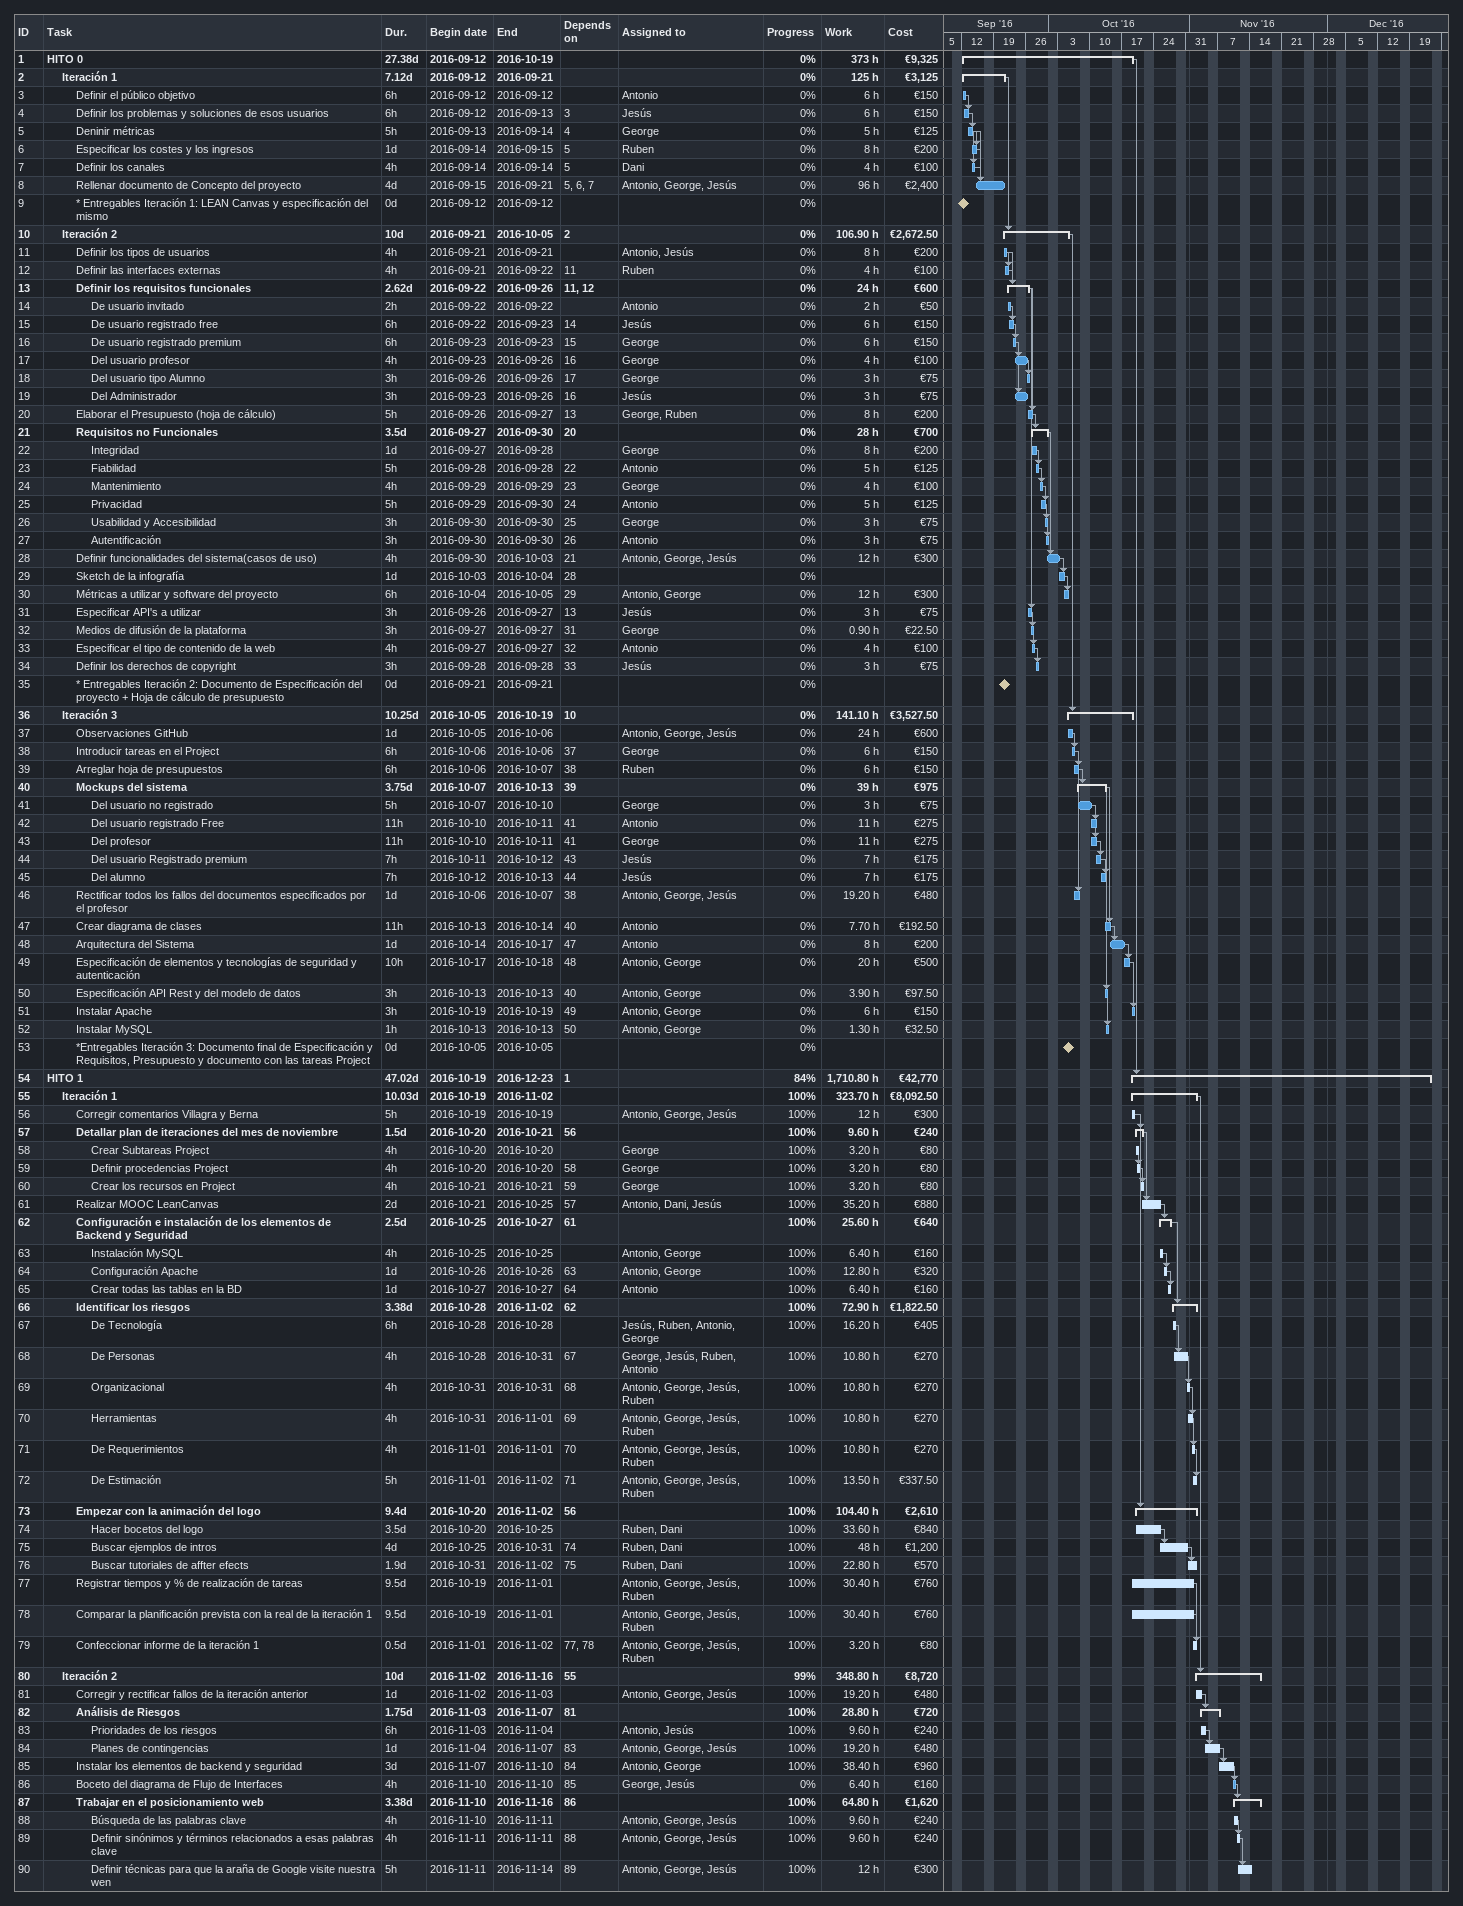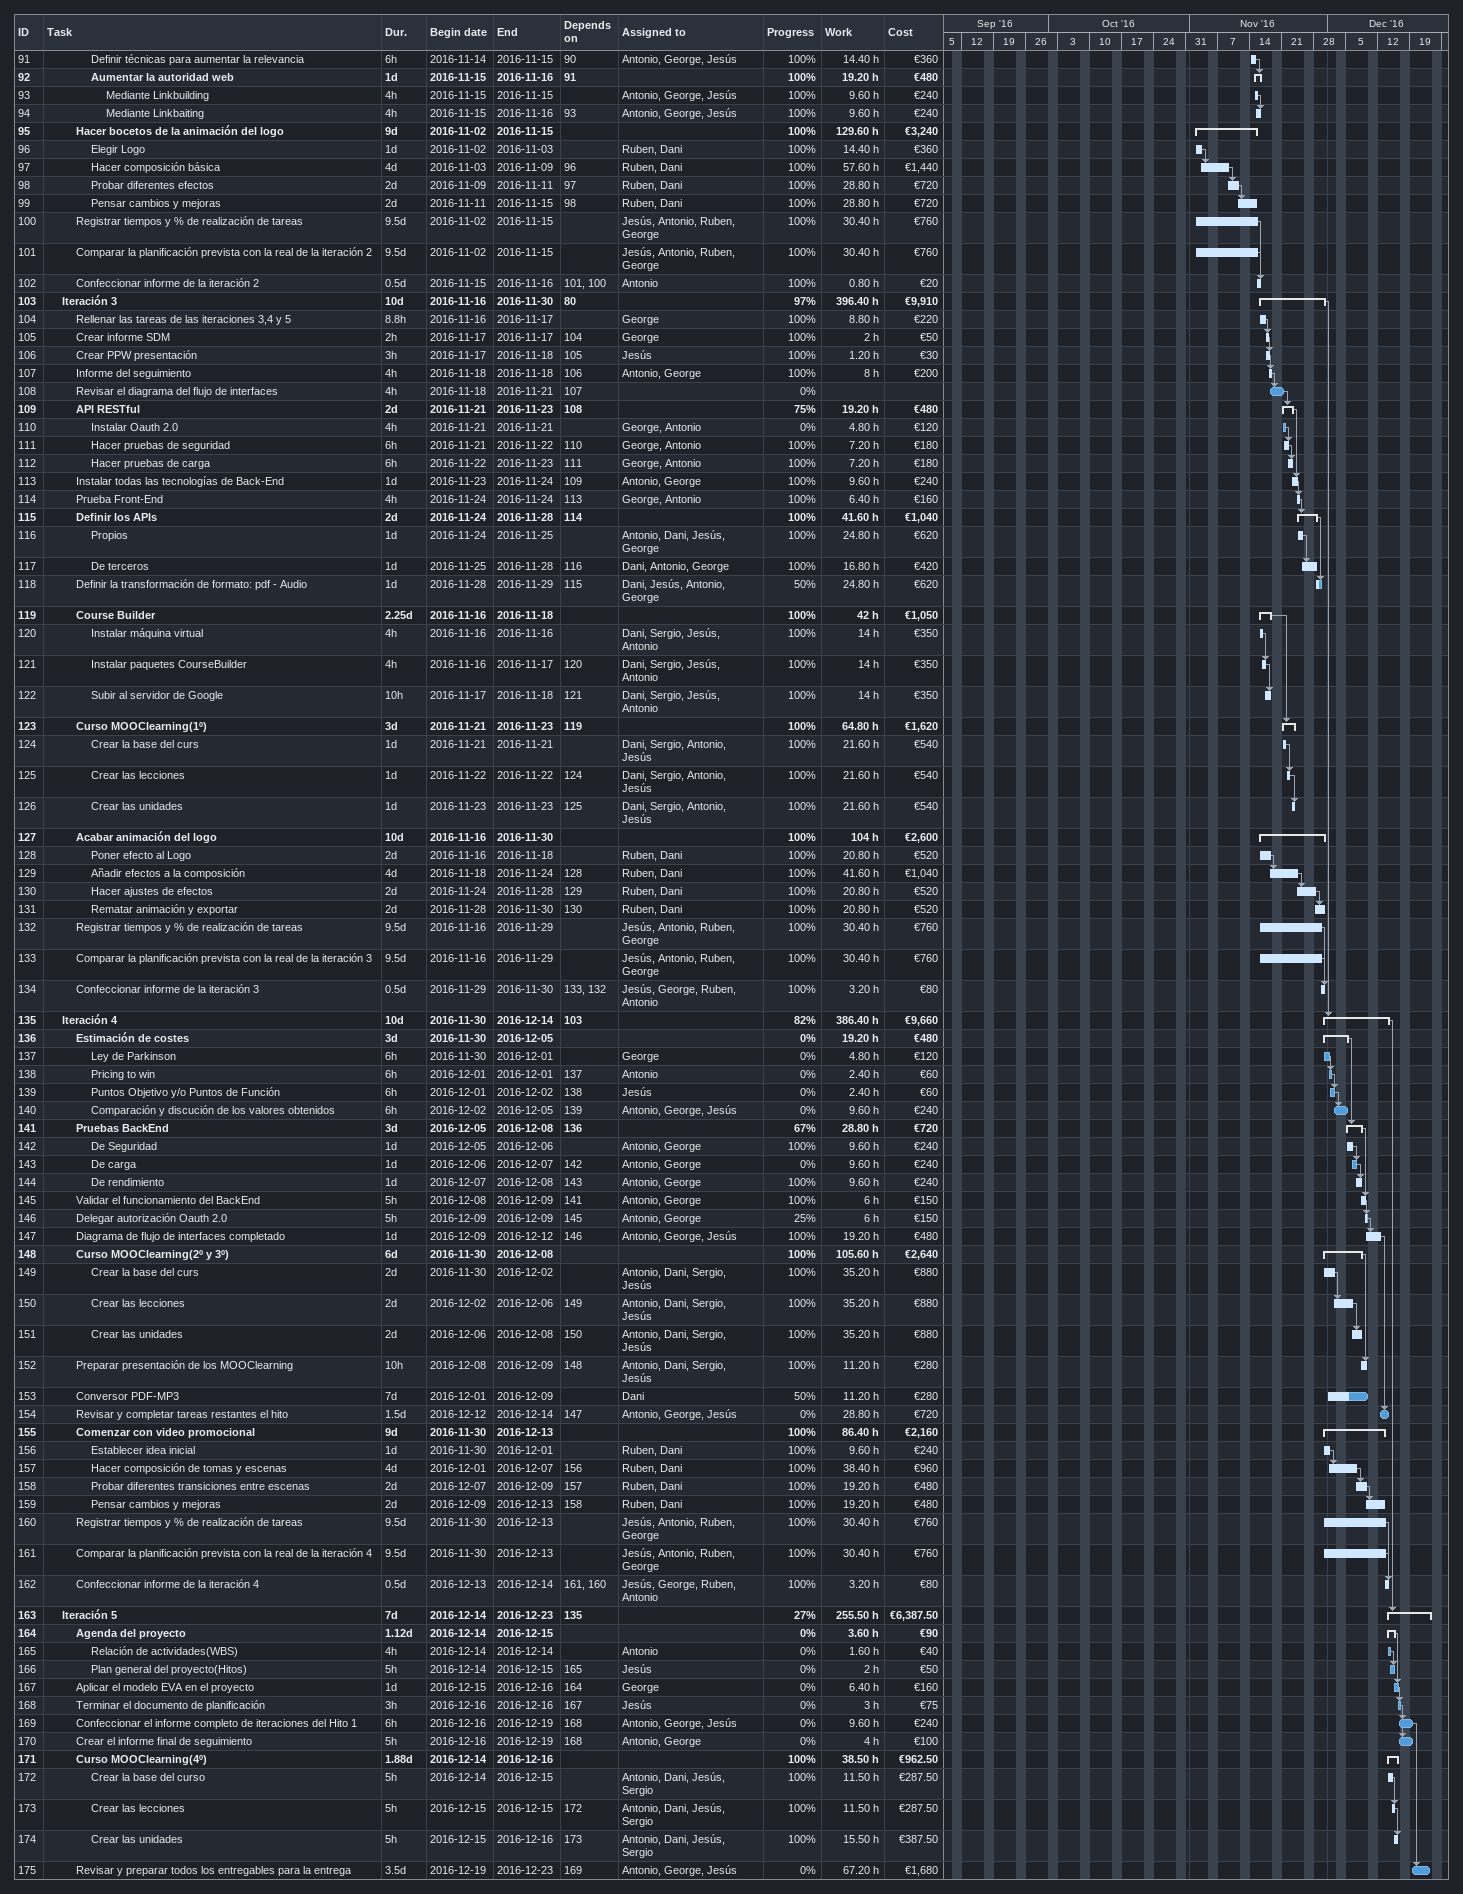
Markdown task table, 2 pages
| ID | Level | Task | Duration | Start | Finish | Predecessors | Resources | % complete | Work (h) | Cost (€) |
|---|---|---|---|---|---|---|---|---|---|---|
| 1 | 1 | **HITO 0** | 27.38d | 2016-09-12 | 2016-10-19 |  |  | 0 | 373 | 9325 |
| 2 | 2 | **Iteración 1** | 7.12d | 2016-09-12 | 2016-09-21 |  |  | 0 | 125 | 3125 |
| 3 | 3 | Definir el público objetivo | 6h | 2016-09-12 | 2016-09-12 |  | Antonio | 0 | 6 | 150 |
| 4 | 3 | Definir los problemas y soluciones de esos usuarios | 6h | 2016-09-12 | 2016-09-13 | 3 | Jesús | 0 | 6 | 150 |
| 5 | 3 | Deninir métricas | 5h | 2016-09-13 | 2016-09-14 | 4 | George | 0 | 5 | 125 |
| 6 | 3 | Especificar los costes y los ingresos | 1d | 2016-09-14 | 2016-09-15 | 5 | Ruben | 0 | 8 | 200 |
| 7 | 3 | Definir los canales | 4h | 2016-09-14 | 2016-09-14 | 5 | Dani | 0 | 4 | 100 |
| 8 | 3 | Rellenar documento de Concepto del proyecto | 4d | 2016-09-15 | 2016-09-21 | 5, 6, 7 | Antonio, George, Jesús | 0 | 96 | 2400 |
| 9 | 3 | * Entregables Iteración 1: LEAN Canvas y especificación del mismo | 0d | 2016-09-12 | 2016-09-12 |  |  | 0 |  |  |
| 10 | 2 | **Iteración 2** | 10d | 2016-09-21 | 2016-10-05 | 2 |  | 0 | 106.90 | 2672.50 |
| 11 | 3 | Definir los tipos de usuarios | 4h | 2016-09-21 | 2016-09-21 |  | Antonio, Jesús | 0 | 8 | 200 |
| 12 | 3 | Definir las interfaces externas | 4h | 2016-09-21 | 2016-09-22 | 11 | Ruben | 0 | 4 | 100 |
| 13 | 3 | **Definir los requisitos funcionales** | 2.62d | 2016-09-22 | 2016-09-26 | 11, 12 |  | 0 | 24 | 600 |
| 14 | 4 | De usuario invitado | 2h | 2016-09-22 | 2016-09-22 |  | Antonio | 0 | 2 | 50 |
| 15 | 4 | De usuario registrado free | 6h | 2016-09-22 | 2016-09-23 | 14 | Jesús | 0 | 6 | 150 |
| 16 | 4 | De usuario registrado premium | 6h | 2016-09-23 | 2016-09-23 | 15 | George | 0 | 6 | 150 |
| 17 | 4 | Del usuario profesor | 4h | 2016-09-23 | 2016-09-26 | 16 | George | 0 | 4 | 100 |
| 18 | 4 | Del usuario tipo Alumno | 3h | 2016-09-26 | 2016-09-26 | 17 | George | 0 | 3 | 75 |
| 19 | 4 | Del Administrador | 3h | 2016-09-23 | 2016-09-26 | 16 | Jesús | 0 | 3 | 75 |
| 20 | 3 | Elaborar el Presupuesto (hoja de cálculo) | 5h | 2016-09-26 | 2016-09-27 | 13 | George, Ruben | 0 | 8 | 200 |
| 21 | 3 | **Requisitos no Funcionales** | 3.5d | 2016-09-27 | 2016-09-30 | 20 |  | 0 | 28 | 700 |
| 22 | 4 | Integridad | 1d | 2016-09-27 | 2016-09-28 |  | George | 0 | 8 | 200 |
| 23 | 4 | Fiabilidad | 5h | 2016-09-28 | 2016-09-28 | 22 | Antonio | 0 | 5 | 125 |
| 24 | 4 | Mantenimiento | 4h | 2016-09-29 | 2016-09-29 | 23 | George | 0 | 4 | 100 |
| 25 | 4 | Privacidad | 5h | 2016-09-29 | 2016-09-30 | 24 | Antonio | 0 | 5 | 125 |
| 26 | 4 | Usabilidad y Accesibilidad | 3h | 2016-09-30 | 2016-09-30 | 25 | George | 0 | 3 | 75 |
| 27 | 4 | Autentificación | 3h | 2016-09-30 | 2016-09-30 | 26 | Antonio | 0 | 3 | 75 |
| 28 | 3 | Definir funcionalidades del sistema(casos de uso) | 4h | 2016-09-30 | 2016-10-03 | 21 | Antonio, George, Jesús | 0 | 12 | 300 |
| 29 | 3 | Sketch de la infografía | 1d | 2016-10-03 | 2016-10-04 | 28 |  | 0 |  |  |
| 30 | 3 | Métricas a utilizar y software del proyecto | 6h | 2016-10-04 | 2016-10-05 | 29 | Antonio, George | 0 | 12 | 300 |
| 31 | 3 | Especificar API's a utilizar | 3h | 2016-09-26 | 2016-09-27 | 13 | Jesús | 0 | 3 | 75 |
| 32 | 3 | Medios de difusión de la plataforma | 3h | 2016-09-27 | 2016-09-27 | 31 | George | 0 | 0.90 | 22.50 |
| 33 | 3 | Especificar el tipo de contenido de la web | 4h | 2016-09-27 | 2016-09-27 | 32 | Antonio | 0 | 4 | 100 |
| 34 | 3 | Definir los derechos de copyright | 3h | 2016-09-28 | 2016-09-28 | 33 | Jesús | 0 | 3 | 75 |
| 35 | 3 | * Entregables Iteración 2: Documento de Especificación del proyecto + Hoja de cálculo de presupuesto | 0d | 2016-09-21 | 2016-09-21 |  |  | 0 |  |  |
| 36 | 2 | **Iteración 3** | 10.25d | 2016-10-05 | 2016-10-19 | 10 |  | 0 | 141.10 | 3527.50 |
| 37 | 3 | Observaciones GitHub | 1d | 2016-10-05 | 2016-10-06 |  | Antonio, George, Jesús | 0 | 24 | 600 |
| 38 | 3 | Introducir tareas en el Project | 6h | 2016-10-06 | 2016-10-06 | 37 | George | 0 | 6 | 150 |
| 39 | 3 | Arreglar hoja de presupuestos | 6h | 2016-10-06 | 2016-10-07 | 38 | Ruben | 0 | 6 | 150 |
| 40 | 3 | **Mockups del sistema** | 3.75d | 2016-10-07 | 2016-10-13 | 39 |  | 0 | 39 | 975 |
| 41 | 4 | Del usuario no registrado | 5h | 2016-10-07 | 2016-10-10 |  | George | 0 | 3 | 75 |
| 42 | 4 | Del usuario registrado Free | 11h | 2016-10-10 | 2016-10-11 | 41 | Antonio | 0 | 11 | 275 |
| 43 | 4 | Del profesor | 11h | 2016-10-10 | 2016-10-11 | 41 | George | 0 | 11 | 275 |
| 44 | 4 | Del usuario Registrado premium | 7h | 2016-10-11 | 2016-10-12 | 43 | Jesús | 0 | 7 | 175 |
| 45 | 4 | Del alumno | 7h | 2016-10-12 | 2016-10-13 | 44 | Jesús | 0 | 7 | 175 |
| 46 | 3 | Rectificar todos los fallos del documentos especificados por el profesor | 1d | 2016-10-06 | 2016-10-07 | 38 | Antonio, George, Jesús | 0 | 19.20 | 480 |
| 47 | 3 | Crear diagrama de clases | 11h | 2016-10-13 | 2016-10-14 | 40 | Antonio | 0 | 7.70 | 192.50 |
| 48 | 3 | Arquitectura del Sistema | 1d | 2016-10-14 | 2016-10-17 | 47 | Antonio | 0 | 8 | 200 |
| 49 | 3 | Especificación de elementos y tecnologías de seguridad y autenticación | 10h | 2016-10-17 | 2016-10-18 | 48 | Antonio, George | 0 | 20 | 500 |
| 50 | 3 | Especificación API Rest y del modelo de datos | 3h | 2016-10-13 | 2016-10-13 | 40 | Antonio, George | 0 | 3.90 | 97.50 |
| 51 | 3 | Instalar Apache | 3h | 2016-10-19 | 2016-10-19 | 49 | Antonio, George | 0 | 6 | 150 |
| 52 | 3 | Instalar MySQL | 1h | 2016-10-13 | 2016-10-13 | 50 | Antonio, George | 0 | 1.30 | 32.50 |
| 53 | 3 | *Entregables Iteración 3: Documento final de Especificación y Requisitos, Presupuesto y documento con las tareas Project | 0d | 2016-10-05 | 2016-10-05 |  |  | 0 |  |  |
| 54 | 1 | **HITO 1** | 47.02d | 2016-10-19 | 2016-12-23 | 1 |  | 84 | 1710.80 | 42770 |
| 55 | 2 | **Iteración 1** | 10.03d | 2016-10-19 | 2016-11-02 |  |  | 100 | 323.70 | 8092.50 |
| 56 | 3 | Corregir comentarios Villagra y Berna | 5h | 2016-10-19 | 2016-10-19 |  | Antonio, George, Jesús | 100 | 12 | 300 |
| 57 | 3 | **Detallar plan de iteraciones del mes de noviembre** | 1.5d | 2016-10-20 | 2016-10-21 | 56 |  | 100 | 9.60 | 240 |
| 58 | 4 | Crear Subtareas Project | 4h | 2016-10-20 | 2016-10-20 |  | George | 100 | 3.20 | 80 |
| 59 | 4 | Definir procedencias Project | 4h | 2016-10-20 | 2016-10-20 | 58 | George | 100 | 3.20 | 80 |
| 60 | 4 | Crear los recursos en Project | 4h | 2016-10-21 | 2016-10-21 | 59 | George | 100 | 3.20 | 80 |
| 61 | 3 | Realizar MOOC LeanCanvas | 2d | 2016-10-21 | 2016-10-25 | 57 | Antonio, Dani, Jesús | 100 | 35.20 | 880 |
| 62 | 3 | **Configuración e instalación de los elementos de Backend y Seguridad** | 2.5d | 2016-10-25 | 2016-10-27 | 61 |  | 100 | 25.60 | 640 |
| 63 | 4 | Instalación MySQL | 4h | 2016-10-25 | 2016-10-25 |  | Antonio, George | 100 | 6.40 | 160 |
| 64 | 4 | Configuración Apache | 1d | 2016-10-26 | 2016-10-26 | 63 | Antonio, George | 100 | 12.80 | 320 |
| 65 | 4 | Crear todas las tablas en la BD | 1d | 2016-10-27 | 2016-10-27 | 64 | Antonio | 100 | 6.40 | 160 |
| 66 | 3 | **Identificar los riesgos** | 3.38d | 2016-10-28 | 2016-11-02 | 62 |  | 100 | 72.90 | 1822.50 |
| 67 | 4 | De Tecnología | 6h | 2016-10-28 | 2016-10-28 |  | Jesús, Ruben, Antonio, George | 100 | 16.20 | 405 |
| 68 | 4 | De Personas | 4h | 2016-10-28 | 2016-10-31 | 67 | George, Jesús, Ruben, Antonio | 100 | 10.80 | 270 |
| 69 | 4 | Organizacional | 4h | 2016-10-31 | 2016-10-31 | 68 | Antonio, George, Jesús, Ruben | 100 | 10.80 | 270 |
| 70 | 4 | Herramientas | 4h | 2016-10-31 | 2016-11-01 | 69 | Antonio, George, Jesús, Ruben | 100 | 10.80 | 270 |
| 71 | 4 | De Requerimientos | 4h | 2016-11-01 | 2016-11-01 | 70 | Antonio, George, Jesús, Ruben | 100 | 10.80 | 270 |
| 72 | 4 | De Estimación | 5h | 2016-11-01 | 2016-11-02 | 71 | Antonio, George, Jesús, Ruben | 100 | 13.50 | 337.50 |
| 73 | 3 | **Empezar con la animación del logo** | 9.4d | 2016-10-20 | 2016-11-02 | 56 |  | 100 | 104.40 | 2610 |
| 74 | 4 | Hacer bocetos del logo | 3.5d | 2016-10-20 | 2016-10-25 |  | Ruben, Dani | 100 | 33.60 | 840 |
| 75 | 4 | Buscar ejemplos de intros | 4d | 2016-10-25 | 2016-10-31 | 74 | Ruben, Dani | 100 | 48 | 1200 |
| 76 | 4 | Buscar tutoriales de affter efects | 1.9d | 2016-10-31 | 2016-11-02 | 75 | Ruben, Dani | 100 | 22.80 | 570 |
| 77 | 3 | Registrar tiempos y % de realización de tareas | 9.5d | 2016-10-19 | 2016-11-01 |  | Antonio, George, Jesús, Ruben | 100 | 30.40 | 760 |
| 78 | 3 | Comparar la planificación prevista con la real de la iteración 1 | 9.5d | 2016-10-19 | 2016-11-01 |  | Antonio, George, Jesús, Ruben | 100 | 30.40 | 760 |
| 79 | 3 | Confeccionar informe de la iteración 1 | 0.5d | 2016-11-01 | 2016-11-02 | 77, 78 | Antonio, George, Jesús, Ruben | 100 | 3.20 | 80 |
| 80 | 2 | **Iteración 2** | 10d | 2016-11-02 | 2016-11-16 | 55 |  | 99 | 348.80 | 8720 |
| 81 | 3 | Corregir y rectificar fallos de la iteración anterior | 1d | 2016-11-02 | 2016-11-03 |  | Antonio, George, Jesús | 100 | 19.20 | 480 |
| 82 | 3 | **Análisis de Riesgos** | 1.75d | 2016-11-03 | 2016-11-07 | 81 |  | 100 | 28.80 | 720 |
| 83 | 4 | Prioridades de los riesgos | 6h | 2016-11-03 | 2016-11-04 |  | Antonio, Jesús | 100 | 9.60 | 240 |
| 84 | 4 | Planes de contingencias | 1d | 2016-11-04 | 2016-11-07 | 83 | Antonio, George, Jesús | 100 | 19.20 | 480 |
| 85 | 3 | Instalar los elementos de backend y seguridad | 3d | 2016-11-07 | 2016-11-10 | 84 | Antonio, George | 100 | 38.40 | 960 |
| 86 | 3 | Boceto del diagrama de Flujo de Interfaces | 4h | 2016-11-10 | 2016-11-10 | 85 | George, Jesús | 0 | 6.40 | 160 |
| 87 | 3 | **Trabajar en el posicionamiento web** | 3.38d | 2016-11-10 | 2016-11-16 | 86 |  | 100 | 64.80 | 1620 |
| 88 | 4 | Búsqueda de las palabras clave | 4h | 2016-11-10 | 2016-11-11 |  | Antonio, George, Jesús | 100 | 9.60 | 240 |
| 89 | 4 | Definir sinónimos y términos relacionados a esas palabras clave | 4h | 2016-11-11 | 2016-11-11 | 88 | Antonio, George, Jesús | 100 | 9.60 | 240 |
| 90 | 4 | Definir técnicas para que la araña de Google visite nuestra wen | 5h | 2016-11-11 | 2016-11-14 | 89 | Antonio, George, Jesús | 100 | 12 | 300 |
| 91 | 4 | Definir técnicas para aumentar la relevancia | 6h | 2016-11-14 | 2016-11-15 | 90 | Antonio, George, Jesús | 100 | 14.40 | 360 |
| 92 | 4 | **Aumentar la autoridad web** | 1d | 2016-11-15 | 2016-11-16 | 91 |  | 100 | 19.20 | 480 |
| 93 | 5 | Mediante Linkbuilding | 4h | 2016-11-15 | 2016-11-15 |  | Antonio, George, Jesús | 100 | 9.60 | 240 |
| 94 | 5 | Mediante Linkbaiting | 4h | 2016-11-15 | 2016-11-16 | 93 | Antonio, George, Jesús | 100 | 9.60 | 240 |
| 95 | 3 | **Hacer bocetos de la animación del logo** | 9d | 2016-11-02 | 2016-11-15 |  |  | 100 | 129.60 | 3240 |
| 96 | 4 | Elegir Logo | 1d | 2016-11-02 | 2016-11-03 |  | Ruben, Dani | 100 | 14.40 | 360 |
| 97 | 4 | Hacer composición básica | 4d | 2016-11-03 | 2016-11-09 | 96 | Ruben, Dani | 100 | 57.60 | 1440 |
| 98 | 4 | Probar diferentes efectos | 2d | 2016-11-09 | 2016-11-11 | 97 | Ruben, Dani | 100 | 28.80 | 720 |
| 99 | 4 | Pensar cambios y mejoras | 2d | 2016-11-11 | 2016-11-15 | 98 | Ruben, Dani | 100 | 28.80 | 720 |
| 100 | 3 | Registrar tiempos y % de realización de tareas | 9.5d | 2016-11-02 | 2016-11-15 |  | Jesús, Antonio, Ruben, George | 100 | 30.40 | 760 |
| 101 | 3 | Comparar la planificación prevista con la real de la iteración 2 | 9.5d | 2016-11-02 | 2016-11-15 |  | Jesús, Antonio, Ruben, George | 100 | 30.40 | 760 |
| 102 | 3 | Confeccionar informe de la iteración 2 | 0.5d | 2016-11-15 | 2016-11-16 | 101, 100 | Antonio | 100 | 0.80 | 20 |
| 103 | 2 | **Iteración 3** | 10d | 2016-11-16 | 2016-11-30 | 80 |  | 97 | 396.40 | 9910 |
| 104 | 3 | Rellenar las tareas de las iteraciones 3,4 y 5 | 8.8h | 2016-11-16 | 2016-11-17 |  | George | 100 | 8.80 | 220 |
| 105 | 3 | Crear informe SDM | 2h | 2016-11-17 | 2016-11-17 | 104 | George | 100 | 2 | 50 |
| 106 | 3 | Crear PPW presentación | 3h | 2016-11-17 | 2016-11-18 | 105 | Jesús | 100 | 1.20 | 30 |
| 107 | 3 | Informe del seguimiento | 4h | 2016-11-18 | 2016-11-18 | 106 | Antonio, George | 100 | 8 | 200 |
| 108 | 3 | Revisar el diagrama del flujo de interfaces | 4h | 2016-11-18 | 2016-11-21 | 107 |  | 0 |  |  |
| 109 | 3 | **API RESTful** | 2d | 2016-11-21 | 2016-11-23 | 108 |  | 75 | 19.20 | 480 |
| 110 | 4 | Instalar Oauth 2.0 | 4h | 2016-11-21 | 2016-11-21 |  | George, Antonio | 0 | 4.80 | 120 |
| 111 | 4 | Hacer pruebas de seguridad | 6h | 2016-11-21 | 2016-11-22 | 110 | George, Antonio | 100 | 7.20 | 180 |
| 112 | 4 | Hacer pruebas de carga | 6h | 2016-11-22 | 2016-11-23 | 111 | George, Antonio | 100 | 7.20 | 180 |
| 113 | 3 | Instalar todas las tecnologías de Back-End | 1d | 2016-11-23 | 2016-11-24 | 109 | Antonio, George | 100 | 9.60 | 240 |
| 114 | 3 | Prueba Front-End | 4h | 2016-11-24 | 2016-11-24 | 113 | George, Antonio | 100 | 6.40 | 160 |
| 115 | 3 | **Definir los APIs** | 2d | 2016-11-24 | 2016-11-28 | 114 |  | 100 | 41.60 | 1040 |
| 116 | 4 | Propios | 1d | 2016-11-24 | 2016-11-25 |  | Antonio, Dani, Jesús, George | 100 | 24.80 | 620 |
| 117 | 4 | De terceros | 1d | 2016-11-25 | 2016-11-28 | 116 | Dani, Antonio, George | 100 | 16.80 | 420 |
| 118 | 3 | Definir la transformación de formato: pdf - Audio | 1d | 2016-11-28 | 2016-11-29 | 115 | Dani, Jesús, Antonio, George | 50 | 24.80 | 620 |
| 119 | 3 | **Course Builder** | 2.25d | 2016-11-16 | 2016-11-18 |  |  | 100 | 42 | 1050 |
| 120 | 4 | Instalar máquina virtual | 4h | 2016-11-16 | 2016-11-16 |  | Dani, Sergio, Jesús, Antonio | 100 | 14 | 350 |
| 121 | 4 | Instalar paquetes CourseBuilder | 4h | 2016-11-16 | 2016-11-17 | 120 | Dani, Sergio, Jesús, Antonio | 100 | 14 | 350 |
| 122 | 4 | Subir al servidor de Google | 10h | 2016-11-17 | 2016-11-18 | 121 | Dani, Sergio, Jesús, Antonio | 100 | 14 | 350 |
| 123 | 3 | **Curso MOOClearning(1º)** | 3d | 2016-11-21 | 2016-11-23 | 119 |  | 100 | 64.80 | 1620 |
| 124 | 4 | Crear la base del curs | 1d | 2016-11-21 | 2016-11-21 |  | Dani, Sergio, Antonio, Jesús | 100 | 21.60 | 540 |
| 125 | 4 | Crear las lecciones | 1d | 2016-11-22 | 2016-11-22 | 124 | Dani, Sergio, Antonio, Jesús | 100 | 21.60 | 540 |
| 126 | 4 | Crear las unidades | 1d | 2016-11-23 | 2016-11-23 | 125 | Dani, Sergio, Antonio, Jesús | 100 | 21.60 | 540 |
| 127 | 3 | **Acabar animación del logo** | 10d | 2016-11-16 | 2016-11-30 |  |  | 100 | 104 | 2600 |
| 128 | 4 | Poner efecto al Logo | 2d | 2016-11-16 | 2016-11-18 |  | Ruben, Dani | 100 | 20.80 | 520 |
| 129 | 4 | Añadir efectos a la composición | 4d | 2016-11-18 | 2016-11-24 | 128 | Ruben, Dani | 100 | 41.60 | 1040 |
| 130 | 4 | Hacer ajustes de efectos | 2d | 2016-11-24 | 2016-11-28 | 129 | Ruben, Dani | 100 | 20.80 | 520 |
| 131 | 4 | Rematar animación y exportar | 2d | 2016-11-28 | 2016-11-30 | 130 | Ruben, Dani | 100 | 20.80 | 520 |
| 132 | 3 | Registrar tiempos y % de realización de tareas | 9.5d | 2016-11-16 | 2016-11-29 |  | Jesús, Antonio, Ruben, George | 100 | 30.40 | 760 |
| 133 | 3 | Comparar la planificación prevista con la real de la iteración 3 | 9.5d | 2016-11-16 | 2016-11-29 |  | Jesús, Antonio, Ruben, George | 100 | 30.40 | 760 |
| 134 | 3 | Confeccionar informe de la iteración 3 | 0.5d | 2016-11-29 | 2016-11-30 | 133, 132 | Jesús, George, Ruben, Antonio | 100 | 3.20 | 80 |
| 135 | 2 | **Iteración 4** | 10d | 2016-11-30 | 2016-12-14 | 103 |  | 82 | 386.40 | 9660 |
| 136 | 3 | **Estimación de costes** | 3d | 2016-11-30 | 2016-12-05 |  |  | 0 | 19.20 | 480 |
| 137 | 4 | Ley de Parkinson | 6h | 2016-11-30 | 2016-12-01 |  | George | 0 | 4.80 | 120 |
| 138 | 4 | Pricing to win | 6h | 2016-12-01 | 2016-12-01 | 137 | Antonio | 0 | 2.40 | 60 |
| 139 | 4 | Puntos Objetivo y/o Puntos de Función | 6h | 2016-12-01 | 2016-12-02 | 138 | Jesús | 0 | 2.40 | 60 |
| 140 | 4 | Comparación y discución de los valores obtenidos | 6h | 2016-12-02 | 2016-12-05 | 139 | Antonio, George, Jesús | 0 | 9.60 | 240 |
| 141 | 3 | **Pruebas BackEnd** | 3d | 2016-12-05 | 2016-12-08 | 136 |  | 67 | 28.80 | 720 |
| 142 | 4 | De Seguridad | 1d | 2016-12-05 | 2016-12-06 |  | Antonio, George | 100 | 9.60 | 240 |
| 143 | 4 | De carga | 1d | 2016-12-06 | 2016-12-07 | 142 | Antonio, George | 0 | 9.60 | 240 |
| 144 | 4 | De rendimiento | 1d | 2016-12-07 | 2016-12-08 | 143 | Antonio, George | 100 | 9.60 | 240 |
| 145 | 3 | Validar el funcionamiento del BackEnd | 5h | 2016-12-08 | 2016-12-09 | 141 | Antonio, George | 100 | 6 | 150 |
| 146 | 3 | Delegar autorización Oauth 2.0 | 5h | 2016-12-09 | 2016-12-09 | 145 | Antonio, George | 25 | 6 | 150 |
| 147 | 3 | Diagrama de flujo de interfaces completado | 1d | 2016-12-09 | 2016-12-12 | 146 | Antonio, George, Jesús | 100 | 19.20 | 480 |
| 148 | 3 | **Curso MOOClearning(2º y 3º)** | 6d | 2016-11-30 | 2016-12-08 |  |  | 100 | 105.60 | 2640 |
| 149 | 4 | Crear la base del curs | 2d | 2016-11-30 | 2016-12-02 |  | Antonio, Dani, Sergio, Jesús | 100 | 35.20 | 880 |
| 150 | 4 | Crear las lecciones | 2d | 2016-12-02 | 2016-12-06 | 149 | Antonio, Dani, Sergio, Jesús | 100 | 35.20 | 880 |
| 151 | 4 | Crear las unidades | 2d | 2016-12-06 | 2016-12-08 | 150 | Antonio, Dani, Sergio, Jesús | 100 | 35.20 | 880 |
| 152 | 3 | Preparar presentación de los MOOClearning | 10h | 2016-12-08 | 2016-12-09 | 148 | Antonio, Dani, Sergio, Jesús | 100 | 11.20 | 280 |
| 153 | 3 | Conversor PDF-MP3 | 7d | 2016-12-01 | 2016-12-09 |  | Dani | 50 | 11.20 | 280 |
| 154 | 3 | Revisar y completar tareas restantes el hito | 1.5d | 2016-12-12 | 2016-12-14 | 147 | Antonio, George, Jesús | 0 | 28.80 | 720 |
| 155 | 3 | **Comenzar con video promocional** | 9d | 2016-11-30 | 2016-12-13 |  |  | 100 | 86.40 | 2160 |
| 156 | 4 | Establecer idea inicial | 1d | 2016-11-30 | 2016-12-01 |  | Ruben, Dani | 100 | 9.60 | 240 |
| 157 | 4 | Hacer composición de tomas y escenas | 4d | 2016-12-01 | 2016-12-07 | 156 | Ruben, Dani | 100 | 38.40 | 960 |
| 158 | 4 | Probar diferentes transiciones entre escenas | 2d | 2016-12-07 | 2016-12-09 | 157 | Ruben, Dani | 100 | 19.20 | 480 |
| 159 | 4 | Pensar cambios y mejoras | 2d | 2016-12-09 | 2016-12-13 | 158 | Ruben, Dani | 100 | 19.20 | 480 |
| 160 | 3 | Registrar tiempos y % de realización de tareas | 9.5d | 2016-11-30 | 2016-12-13 |  | Jesús, Antonio, Ruben, George | 100 | 30.40 | 760 |
| 161 | 3 | Comparar la planificación prevista con la real de la iteración 4 | 9.5d | 2016-11-30 | 2016-12-13 |  | Jesús, Antonio, Ruben, George | 100 | 30.40 | 760 |
| 162 | 3 | Confeccionar informe de la iteración 4 | 0.5d | 2016-12-13 | 2016-12-14 | 161, 160 | Jesús, George, Ruben, Antonio | 100 | 3.20 | 80 |
| 163 | 2 | **Iteración 5** | 7d | 2016-12-14 | 2016-12-23 | 135 |  | 27 | 255.50 | 6387.50 |
| 164 | 3 | **Agenda del proyecto** | 1.12d | 2016-12-14 | 2016-12-15 |  |  | 0 | 3.60 | 90 |
| 165 | 4 | Relación de actividades(WBS) | 4h | 2016-12-14 | 2016-12-14 |  | Antonio | 0 | 1.60 | 40 |
| 166 | 4 | Plan general del proyecto(Hitos) | 5h | 2016-12-14 | 2016-12-15 | 165 | Jesús | 0 | 2 | 50 |
| 167 | 3 | Aplicar el modelo EVA en el proyecto | 1d | 2016-12-15 | 2016-12-16 | 164 | George | 0 | 6.40 | 160 |
| 168 | 3 | Terminar el documento de planificación | 3h | 2016-12-16 | 2016-12-16 | 167 | Jesús | 0 | 3 | 75 |
| 169 | 3 | Confeccionar el informe completo de iteraciones del Hito 1 | 6h | 2016-12-16 | 2016-12-19 | 168 | Antonio, George, Jesús | 0 | 9.60 | 240 |
| 170 | 3 | Crear el informe final de seguimiento | 5h | 2016-12-16 | 2016-12-19 | 168 | Antonio, George | 0 | 4 | 100 |
| 171 | 3 | **Curso MOOClearning(4º)** | 1.88d | 2016-12-14 | 2016-12-16 |  |  | 100 | 38.50 | 962.50 |
| 172 | 4 | Crear la base del curso | 5h | 2016-12-14 | 2016-12-15 |  | Antonio, Dani, Jesús, Sergio | 100 | 11.50 | 287.50 |
| 173 | 4 | Crear las lecciones | 5h | 2016-12-15 | 2016-12-15 | 172 | Antonio, Dani, Jesús, Sergio | 100 | 11.50 | 287.50 |
| 174 | 4 | Crear las unidades | 5h | 2016-12-15 | 2016-12-16 | 173 | Antonio, Dani, Jesús, Sergio | 100 | 15.50 | 387.50 |
| 175 | 3 | Revisar y preparar todos los entregables para la entrega | 3.5d | 2016-12-19 | 2016-12-23 | 169 | Antonio, George, Jesús | 0 | 67.20 | 1680 |
